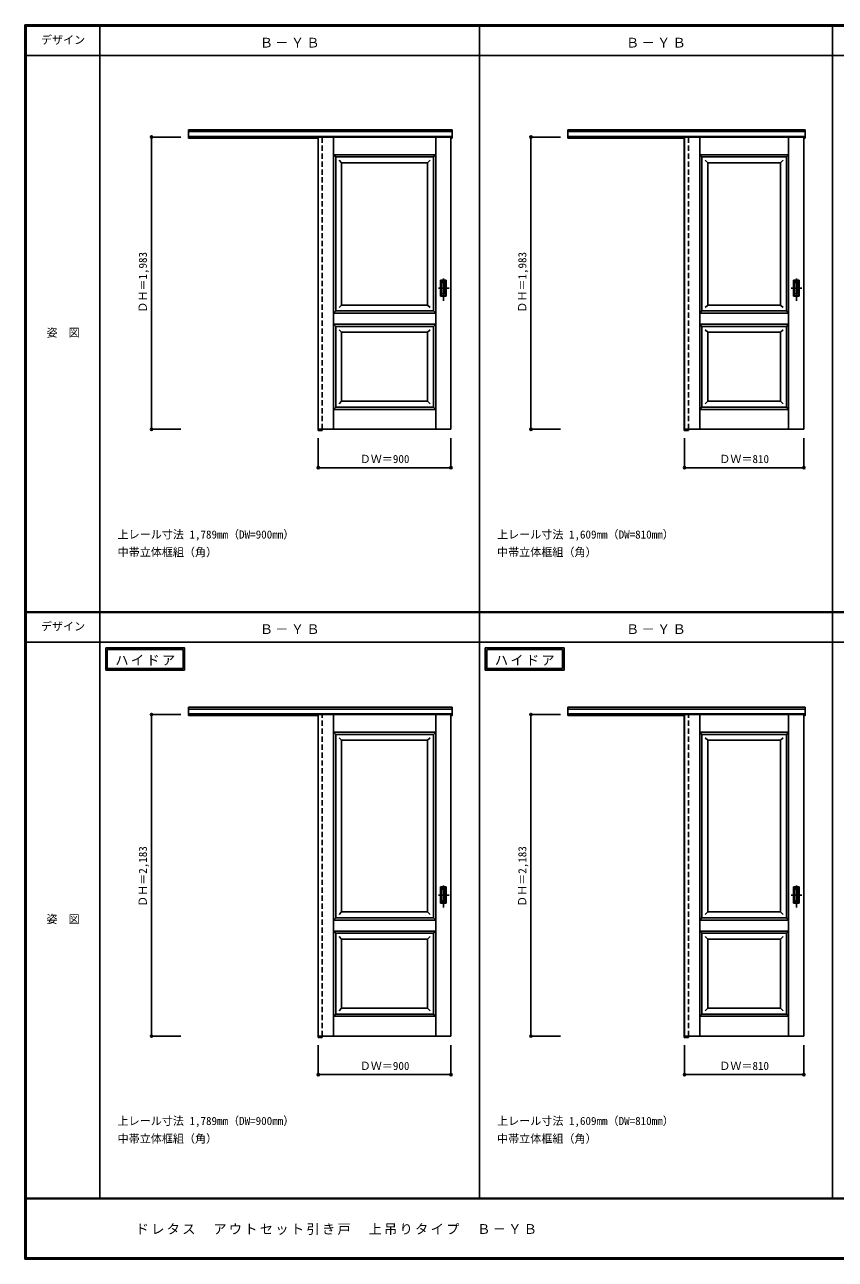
# Model space of a CAD drawing. Units: millimetres, scale not verified. Extents: x -6000 to 5700, y -4307 to 4175.
# Drawn here: x -6000 to -502, y -4205 to 4175 of the extents above; entities that cross this region are included whole.
import ezdxf
from ezdxf.enums import TextEntityAlignment as Align

# ---------------------------------------------------------------- set-up
doc = ezdxf.new("R2010")
doc.units = ezdxf.units.MM
doc.header["$LTSCALE"] = 30
doc.header["$PDMODE"] = 32
doc.header["$PDSIZE"] = 15
doc.linetypes.add('CHAIN1', pattern=[8, 5, -1, 1, -1])
doc.linetypes.add('DASHED1', pattern=[1.8, 1.2, -0.6])
for name, color, linetype in [('0-2_扉', 7, 'Continuous'), ('0-4_枠', 3, 'Continuous'), ('0-6_引手', 7, 'Continuous'), ('0-A_文字', 7, 'Continuous'), ('0-B_寸法', 7, 'Continuous'), ('F-1_枠', 6, 'Continuous'), ('F-A_文字', 7, 'Continuous')]:
    doc.layers.add(name, color=color, linetype=linetype)
doc.styles.add('ＭＳ ゴシック', font='')
doc.styles.get('ＭＳ ゴシック').set_extended_font_data('MS Gothic')

msp = doc.modelspace()

# ---------------------------------------------------------------- linework, layer by layer
at = {"layer": '0-2_扉'}
for p, q in [((-4009, 3412), (-4009, 1429)), ((-4009, 3412), (-3109, 3412)), ((-3905.5, 1429.62), (-3905.5, 3412)), ((-3212.5, 1429.62), (-3212.5, 3412)), ((-3109, 1429), (-3109, 3412)), ((-1525, 3412), (-1525, 1429)), ((-1525, 3412), (-715, 3412)), ((-1421.5, 1429), (-1421.5, 3412)), ((-818.5, 1429), (-818.5, 3412)), ((-715, 1429), (-715, 3412)), ((-3905.5, 3292), (-3890.5, 3277)), ((-3890.5, 2374.05), (-3890.5, 3277)), ((-3890.5, 3277), (-3227.5, 3277)), ((-3227.5, 2232), (-3227.5, 3277)), ((-1421.5, 3292), (-1406.5, 3277)), ((-1406.5, 2363.24), (-1406.5, 3277)), ((-1406.5, 3277), (-833.5, 3277)), ((-833.5, 2232), (-833.5, 3277)), ((-3850.5, 3237), (-3868.18, 3254.68)), ((-3267.5, 3237), (-3850.54, 3237)), ((-3850.54, 2272), (-3850.54, 3237)), ((-3267.5, 3237), (-3249.82, 3254.68)), ((-3267.5, 3237), (-3267.5, 2272)), ((-1366.46, 3237), (-1384.14, 3254.68)), ((-873.5, 3237), (-1366.5, 3237)), ((-1366.5, 2272), (-1366.5, 3237)), ((-873.5, 3237), (-855.82, 3254.68)), ((-873.5, 3237), (-873.5, 2272)), ((-3890.31, 3094), (-3890.5, 3094)), ((-1406.31, 3094), (-1406.5, 3094)), ((-3890.5, 2232), (-3890.5, 2374.05)), ((-1406.5, 2232), (-1406.5, 2374.05)), ((-3850.54, 2272), (-3868.21, 2254.32)), ((-3267.5, 2272), (-3850.54, 2272)), ((-3267.5, 2272), (-3249.82, 2254.32)), ((-1366.5, 2272), (-1384.18, 2254.32)), ((-873.5, 2272), (-1366.5, 2272)), ((-873.5, 2272), (-855.82, 2254.32)), ((-3905.5, 2217), (-3890.5, 2232)), ((-3890.5, 2232), (-3656.5, 2232)), ((-3227.5, 2232), (-3800.5, 2232)), ((-1421.5, 2217), (-1406.5, 2232)), ((-1406.5, 2232), (-1217.5, 2232)), ((-833.5, 2232), (-1361.5, 2232)), ((-3905.5, 2142), (-3890.5, 2127)), ((-3905.5, 2142), (-3212.5, 2142)), ((-3890.5, 2127), (-3227.5, 2127)), ((-3890.5, 1579), (-3890.5, 2127)), ((-3850.5, 2087), (-3868.18, 2104.68)), ((-3267.5, 2087), (-3249.82, 2104.68)), ((-3227.5, 2127), (-3212.5, 2142)), ((-3227.5, 1579), (-3227.5, 2127)), ((-1421.5, 2142), (-1406.5, 2127)), ((-1421.5, 2142), (-818.5, 2142)), ((-1406.5, 1579), (-1406.5, 2127)), ((-1366.46, 2087), (-1384.14, 2104.68)), ((-873.5, 2087), (-855.82, 2104.68)), ((-833.5, 1579), (-833.5, 2127)), ((-3267.5, 2087), (-3850.54, 2087)), ((-3850.54, 1619), (-3850.54, 2087)), ((-3267.5, 2087), (-3267.5, 1619)), ((-873.5, 2087), (-1366.5, 2087)), ((-1366.5, 1619), (-1366.5, 2087)), ((-873.5, 2087), (-873.5, 1619)), ((-3850.54, 1619), (-3868.21, 1601.32)), ((-3850.54, 1619), (-3850.54, 1620.43)), ((-3267.5, 1619), (-3850.54, 1619)), ((-3267.5, 1619), (-3249.82, 1601.32)), ((-1366.5, 1619), (-1384.18, 1601.32)), ((-1366.5, 1619), (-1366.5, 1620.43)), ((-873.5, 1619), (-1366.5, 1619)), ((-873.5, 1619), (-855.82, 1601.32)), ((-3890.5, 1579), (-3905.5, 1564)), ((-3905.5, 1564), (-3212.5, 1564)), ((-1406.5, 1579), (-1421.5, 1564)), ((-1421.5, 1564), (-818.5, 1564)), ((-4009, 1429), (-3109, 1429)), ((-1525, 1429), (-715, 1429)), ((-4009, -507.25), (-4009, -2690.25)), ((-4009, -507.25), (-3109, -507.25)), ((-3905.5, -2690.25), (-3905.5, -507.25)), ((-3212.5, -2690.25), (-3212.5, -507.25)), ((-3109, -2690.25), (-3109, -507.25)), ((-1525, -507.25), (-1525, -2690.25)), ((-1525, -507.25), (-715, -507.25)), ((-1421.5, -2690.25), (-1421.5, -507.25)), ((-818.5, -2690.25), (-818.5, -507.25)), ((-715, -2690.25), (-715, -507.25)), ((-3905.5, -627.25), (-3890.5, -642.25)), ((-3890.5, -642.25), (-3227.5, -642.25)), ((-3890.5, -1887.25), (-3890.5, -642.25)), ((-3850.5, -682.25), (-3868.18, -664.57)), ((-3267.5, -682.25), (-3249.82, -664.57)), ((-3227.5, -1887.25), (-3227.5, -642.25)), ((-1421.5, -627.25), (-1406.5, -642.25)), ((-1406.5, -642.25), (-833.5, -642.25)), ((-1406.5, -1887.25), (-1406.5, -642.25)), ((-1366.46, -682.25), (-1384.14, -664.57)), ((-873.5, -682.25), (-855.82, -664.57)), ((-833.5, -1887.25), (-833.5, -642.25)), ((-3267.5, -682.25), (-3850.54, -682.25)), ((-3850.54, -1847.25), (-3850.54, -682.25)), ((-3267.5, -682.25), (-3267.5, -1847.25)), ((-873.5, -682.25), (-1366.5, -682.25)), ((-1366.5, -1847.25), (-1366.5, -682.25)), ((-873.5, -682.25), (-873.5, -1847.25)), ((-3890.31, -825.25), (-3890.5, -825.25)), ((-1406.31, -825.25), (-1406.5, -825.25)), ((-3905.5, -1902.25), (-3890.5, -1887.25)), ((-3212.5, -1902.25), (-3905.5, -1902.25)), ((-3227.5, -1887.25), (-3890.5, -1887.25)), ((-3850.54, -1847.25), (-3868.21, -1864.93)), ((-3267.5, -1847.25), (-3850.54, -1847.25)), ((-3267.5, -1847.25), (-3249.82, -1864.93)), ((-3227.5, -1887.25), (-3212.5, -1902.25)), ((-1421.5, -1902.25), (-1406.5, -1887.25)), ((-833.5, -1887.25), (-1406.5, -1887.25)), ((-1366.5, -1847.25), (-1384.18, -1864.93)), ((-873.5, -1847.25), (-1366.5, -1847.25)), ((-873.5, -1847.25), (-855.82, -1864.93)), ((-3905.5, -1977.25), (-3890.5, -1992.25)), ((-3905.5, -1977.25), (-3212.5, -1977.25)), ((-3890.5, -1992.25), (-3227.5, -1992.25)), ((-3890.5, -2540.25), (-3890.5, -1992.25)), ((-3227.5, -1992.25), (-3212.5, -1977.25)), ((-3227.5, -2540.25), (-3227.5, -1992.25)), ((-1421.5, -1977.25), (-1406.5, -1992.25)), ((-1421.5, -1977.25), (-818.5, -1977.25)), ((-1406.5, -2540.25), (-1406.5, -1992.25)), ((-833.5, -2540.25), (-833.5, -1992.25)), ((-3850.5, -2032.25), (-3868.18, -2014.57)), ((-3267.5, -2032.25), (-3850.54, -2032.25)), ((-3850.54, -2500.25), (-3850.54, -2032.25)), ((-3267.5, -2032.25), (-3249.82, -2014.57)), ((-3267.5, -2032.25), (-3267.5, -2500.25)), ((-1366.46, -2032.25), (-1384.14, -2014.57)), ((-873.5, -2032.25), (-1366.5, -2032.25)), ((-1366.5, -2500.25), (-1366.5, -2032.25)), ((-873.5, -2032.25), (-855.82, -2014.57)), ((-873.5, -2032.25), (-873.5, -2500.25)), ((-3850.54, -2500.25), (-3868.21, -2517.93)), ((-3850.54, -2500.25), (-3850.54, -2498.82)), ((-3267.5, -2500.25), (-3850.54, -2500.25)), ((-3267.5, -2500.25), (-3249.82, -2517.93)), ((-1366.5, -2500.25), (-1384.18, -2517.93)), ((-1366.5, -2500.25), (-1366.5, -2498.82)), ((-873.5, -2500.25), (-1366.5, -2500.25)), ((-873.5, -2500.25), (-855.82, -2517.93)), ((-3890.5, -2540.25), (-3905.5, -2555.25)), ((-3905.5, -2555.25), (-3212.5, -2555.25)), ((-1406.5, -2540.25), (-1421.5, -2555.25)), ((-1421.5, -2555.25), (-818.5, -2555.25)), ((-4009, -2690.25), (-3109, -2690.25)), ((-1525, -2690.25), (-715, -2690.25))]:
    msp.add_line(p, q, dxfattribs=at)
for points in [[(-3905.5, 3292), (-3212.5, 3292), (-3227.5, 3277)], [(-1421.5, 3292), (-818.5, 3292), (-833.5, 3277)], [(-3227.5, 2232), (-3212.5, 2217), (-3905.5, 2217)], [(-833.5, 2232), (-818.5, 2217), (-1421.5, 2217)], [(-1406.5, 2127), (-833.5, 2127), (-818.5, 2142)], [(-3890.5, 1579), (-3227.5, 1579), (-3212.5, 1564)], [(-1406.5, 1579), (-833.5, 1579), (-818.5, 1564)], [(-3905.5, -627.25), (-3212.5, -627.25), (-3227.5, -642.25)], [(-1421.5, -627.25), (-818.5, -627.25), (-833.5, -642.25)], [(-833.5, -1887.25), (-818.5, -1902.25), (-1421.5, -1902.25)], [(-1406.5, -1992.25), (-833.5, -1992.25), (-818.5, -1977.25)], [(-3890.5, -2540.25), (-3227.5, -2540.25), (-3212.5, -2555.25)], [(-1406.5, -2540.25), (-833.5, -2540.25), (-818.5, -2555.25)]]:
    msp.add_lwpolyline(points, dxfattribs=at)
at = {"layer": '0-4_枠'}
for p, q in [((-4890, 3462), (-3101, 3462)), ((-4890, 3405), (-4890, 3462)), ((-4890, 3449), (-3101, 3449)), ((-2316, 3462), (-707, 3462)), ((-2316, 3405), (-2316, 3462)), ((-2316, 3449), (-707, 3449)), ((-4890, 3417), (-3101, 3417)), ((-4890, 3405), (-4009, 3405)), ((-4010, 3417), (-4010, 1420)), ((-3982, 3412), (-3982, 3417)), ((-2316, 3417), (-707, 3417)), ((-2316, 3405), (-1525, 3405)), ((-1526, 3417), (-1526, 1420)), ((-1498, 3412), (-1498, 3417)), ((-3982, 1429), (-3982, 1420)), ((-1498, 1429), (-1498, 1420)), ((-4010, 1420), (-3982, 1420)), ((-1526, 1420), (-1498, 1420)), ((-4890, -457.25), (-3101, -457.25)), ((-4890, -514.25), (-4890, -457.25)), ((-4890, -470.25), (-3101, -470.25)), ((-4890, -502.25), (-3101, -502.25)), ((-4010, -502.25), (-4010, -2699.25)), ((-3982, -507.25), (-3982, -502.25)), ((-2316, -457.25), (-707, -457.25)), ((-2316, -514.25), (-2316, -457.25)), ((-2316, -470.25), (-707, -470.25)), ((-2316, -502.25), (-707, -502.25)), ((-1526, -502.25), (-1526, -2699.25)), ((-1498, -507.25), (-1498, -502.25)), ((-4890, -514.25), (-4009, -514.25)), ((-2316, -514.25), (-1525, -514.25)), ((-4010, -2699.25), (-3982, -2699.25)), ((-3982, -2690.25), (-3982, -2699.25)), ((-1526, -2699.25), (-1498, -2699.25)), ((-1498, -2690.25), (-1498, -2699.25))]:
    msp.add_line(p, q, dxfattribs=at)
at = {"layer": '0-4_枠', "color": 4, "linetype": 'DASHED1'}
for p, q in [((-3982, 1429), (-3982, 3412)), ((-1498, 1429), (-1498, 3412)), ((-3982, -2690.25), (-3982, -507.25)), ((-1498, -2690.25), (-1498, -507.25))]:
    msp.add_line(p, q, dxfattribs=at)
at = {"layer": '0-4_枠'}
for points in [[(-3109, 3405), (-3101, 3405), (-3101, 3462)], [(-715, 3405), (-707, 3405), (-707, 3462)], [(-3109, -514.25), (-3101, -514.25), (-3101, -457.25)], [(-715, -514.25), (-707, -514.25), (-707, -457.25)]]:
    msp.add_lwpolyline(points, dxfattribs=at)
at = {"layer": '0-6_引手'}
for p, q in [((-3141, 2441.5), (-3179, 2441.5)), ((-3179, 2331.5), (-3179, 2441.5)), ((-3141, 2331.5), (-3141, 2441.5)), ((-747, 2441.5), (-785, 2441.5)), ((-785, 2331.5), (-785, 2441.5)), ((-747, 2331.5), (-747, 2441.5)), ((-3147.5, 2425.5), (-3172.5, 2425.5)), ((-3172.5, 2347.5), (-3172.5, 2425.5)), ((-3147.5, 2347.5), (-3172.5, 2347.5)), ((-3147.5, 2347.5), (-3147.5, 2425.5)), ((-753.5, 2425.5), (-778.5, 2425.5)), ((-778.5, 2347.5), (-778.5, 2425.5)), ((-753.5, 2347.5), (-778.5, 2347.5)), ((-753.5, 2347.5), (-753.5, 2425.5)), ((-3141, 2331.5), (-3179, 2331.5)), ((-747, 2331.5), (-785, 2331.5)), ((-3141, -1677.75), (-3179, -1677.75)), ((-3179, -1787.75), (-3179, -1677.75)), ((-3147.5, -1693.75), (-3172.5, -1693.75)), ((-3172.5, -1771.75), (-3172.5, -1693.75)), ((-3147.5, -1771.75), (-3147.5, -1693.75)), ((-3141, -1787.75), (-3141, -1677.75)), ((-747, -1677.75), (-785, -1677.75)), ((-785, -1787.75), (-785, -1677.75)), ((-753.5, -1693.75), (-778.5, -1693.75)), ((-778.5, -1771.75), (-778.5, -1693.75)), ((-753.5, -1771.75), (-753.5, -1693.75)), ((-747, -1787.75), (-747, -1677.75)), ((-3141, -1787.75), (-3179, -1787.75)), ((-3147.5, -1771.75), (-3172.5, -1771.75)), ((-747, -1787.75), (-785, -1787.75)), ((-753.5, -1771.75), (-778.5, -1771.75))]:
    msp.add_line(p, q, dxfattribs=at)
at = {"layer": '0-6_引手', "linetype": 'DASHED1'}
for p, q in [((-3176, 2335.5), (-3176, 2437.5)), ((-782, 2335.5), (-782, 2437.5)), ((-3144, 2335.5), (-3176, 2335.5)), ((-750, 2335.5), (-782, 2335.5)), ((-3176, -1783.75), (-3176, -1681.75)), ((-782, -1783.75), (-782, -1681.75)), ((-3144, -1783.75), (-3176, -1783.75)), ((-750, -1783.75), (-782, -1783.75))]:
    msp.add_line(p, q, dxfattribs=at)
at = {"layer": '0-6_引手', "linetype": 'CHAIN1'}
for p, q in [((-3160, 2301.27), (-3160, 2472.12)), ((-766, 2301.27), (-766, 2472.12)), ((-3121.93, 2386.5), (-3194.44, 2386.5)), ((-727.93, 2386.5), (-800.44, 2386.5)), ((-3160, -1817.98), (-3160, -1647.13)), ((-766, -1817.98), (-766, -1647.13)), ((-3121.93, -1732.75), (-3194.44, -1732.75)), ((-727.93, -1732.75), (-800.44, -1732.75))]:
    msp.add_line(p, q, dxfattribs=at)
at = {"layer": '0-6_引手', "linetype": 'DASHED1'}
for points in [[(-3144, 2335.5), (-3144, 2437.5), (-3176, 2437.5)], [(-750, 2335.5), (-750, 2437.5), (-782, 2437.5)], [(-3144, -1783.75), (-3144, -1681.75), (-3176, -1681.75)], [(-750, -1783.75), (-750, -1681.75), (-782, -1681.75)]]:
    msp.add_lwpolyline(points, dxfattribs=at)
at = {"layer": '0-A_文字'}
for p, q in [((-5450, -55.5), (-5450, -205.5)), ((-5440, -65.5), (-4925.67, -65.5)), ((-4925.67, -65.5), (-4925.67, -195.5)), ((-2876, -55.5), (-2876, -205.5)), ((-2866, -65.5), (-2351.67, -65.5)), ((-2351.67, -65.5), (-2351.67, -195.5)), ((-5450, -205.5), (-4915.67, -205.5)), ((-2876, -205.5), (-2341.67, -205.5))]:
    msp.add_line(p, q, dxfattribs=at)
for points in [[(-5450, -55.5), (-4915.67, -55.5), (-4915.67, -205.5)], [(-5440, -65.5), (-5440, -195.5), (-4925.67, -195.5)], [(-2876, -55.5), (-2341.67, -55.5), (-2341.67, -205.5)], [(-2866, -65.5), (-2866, -195.5), (-2351.67, -195.5)]]:
    msp.add_lwpolyline(points, dxfattribs=at)
at = {"layer": '0-B_寸法', "color": 4}
for p, q in [((-5140, 3412), (-5140, 1429)), ((-5140, 3412), (-4940, 3412)), ((-2566, 3412), (-2566, 1429)), ((-2566, 3412), (-2366, 3412)), ((-5140, 1429), (-4940, 1429)), ((-2566, 1429), (-2366, 1429)), ((-4009, 1168), (-4009, 1368)), ((-3109, 1168), (-3109, 1368)), ((-1525, 1168), (-1525, 1368)), ((-715, 1168), (-715, 1368)), ((-3109, 1168), (-4009, 1168)), ((-715, 1168), (-1525, 1168)), ((-5140, -507.25), (-5140, -2690.25)), ((-5140, -507.25), (-4940, -507.25)), ((-2566, -507.25), (-2566, -2690.25)), ((-2566, -507.25), (-2366, -507.25)), ((-5140, -2690.25), (-4940, -2690.25)), ((-4009, -2951.25), (-4009, -2751.25)), ((-3109, -2951.25), (-3109, -2751.25)), ((-2566, -2690.25), (-2366, -2690.25)), ((-1525, -2951.25), (-1525, -2751.25)), ((-715, -2951.25), (-715, -2751.25)), ((-3109, -2951.25), (-4009, -2951.25)), ((-715, -2951.25), (-1525, -2951.25))]:
    msp.add_line(p, q, dxfattribs=at)
at = {"layer": '0-B_寸法'}
for p in [(-5140, 3412), (-2566, 3412), (-5140, 1429), (-2566, 1429), (-4009, 1168), (-3109, 1168), (-1525, 1168), (-715, 1168), (-5140, -507.25), (-2566, -507.25), (-5140, -2690.25), (-2566, -2690.25), (-4009, -2951.25), (-3109, -2951.25), (-1525, -2951.25), (-715, -2951.25)]:
    msp.add_point(p, dxfattribs=at)
at = {"layer": 'F-1_枠'}
for p, q in [((-6000, 4175), (5700, 4175)), ((-6000, 4175), (-6000, -4205)), ((-6000, 4170), (5700, 4170)), ((-6000, 4165), (5700, 4165)), ((-5995, 4175), (-5995, -4205)), ((-5990, 4175), (-5990, -4205)), ((-5490, 4175), (-5490, -3790)), ((-2916, -3790), (-2916, 4175)), ((-522, -3790), (-522, 4175)), ((-6000, 3965), (5700, 3965)), ((-6000, 190.5), (5700, 190.5)), ((-6000, 187.5), (5700, 187.5)), ((-6000, 184.5), (5700, 184.5)), ((-6000, -15.5), (5700, -15.5)), ((5700, -3790), (-6000, -3790)), ((5700, -3795), (-6000, -3795)), ((5700, -4195), (-6000, -4195)), ((5700, -4200), (-6000, -4200)), ((5700, -4205), (-6000, -4205))]:
    msp.add_line(p, q, dxfattribs=at)

# ---------------------------------------------------------------- texts
at = {"layer": '0-A_文字', "style": 'ＭＳ ゴシック'}
for s, p in [('上レール寸法 1,789mm（DW=900mm）', (-5370, 670.5)), ('上レール寸法 1,609mm（DW=810mm）', (-2796, 670.5)), ('中帯立体框組（角）', (-5370, 550.5)), ('中帯立体框組（角）', (-2796, 550.5)), ('上レール寸法 1,789mm（DW=900mm）', (-5370, -3310)), ('上レール寸法 1,609mm（DW=810mm）', (-2796, -3310)), ('中帯立体框組（角）', (-5370, -3430)), ('中帯立体框組（角）', (-2796, -3430))]:
    msp.add_text(s, height=54.99, dxfattribs=at).set_placement(p, align=Align.BOTTOM_LEFT)
at = {"layer": '0-A_文字', "char_height": 65.98, "attachment_point": 7, "style": 'ＭＳ ゴシック'}
for s, insert in [('\\T1.17;Ｂ－ＹＢ', (-4405.5, 4020)), ('\\T1.17;Ｂ－ＹＢ', (-1921.5, 4020)), ('\\T1.17;Ｂ－ＹＢ', (-4405.5, 39.5)), ('\\T1.17;Ｂ－ＹＢ', (-1921.5, 39.5)), ('\\T1.17;ハイドア', (-5385.34, -175.5)), ('\\T1.17;ハイドア', (-2811.34, -175.5))]:
    msp.add_mtext(s, dxfattribs=dict(at, insert=insert))
at = {"layer": '0-B_寸法', "style": 'ＭＳ ゴシック'}
for s, p in [('ＤＨ＝1,983', (-5155, 2220.25)), ('ＤＨ＝1,983', (-2581, 2220.25)), ('ＤＨ＝2,183', (-5155, -1813)), ('ＤＨ＝2,183', (-2581, -1813))]:
    msp.add_text(s, height=54.99, rotation=90, dxfattribs=at).set_placement(p, align=Align.BOTTOM_LEFT)
for s, p in [('ＤＷ＝900', (-3727.75, 1183)), ('ＤＷ＝810', (-1288.75, 1183)), ('ＤＷ＝900', (-3727.75, -2936.25)), ('ＤＷ＝810', (-1288.75, -2936.25))]:
    msp.add_text(s, height=54.99, dxfattribs=at).set_placement(p, align=Align.BOTTOM_LEFT)
at = {"layer": 'F-A_文字', "style": 'ＭＳ ゴシック'}
for s, p in [('デザイン', (-5890, 4027.5)), ('姿\u3000図', (-5852.5, 2040.25)), ('デザイン', (-5890, 47)), ('姿\u3000図', (-5852.5, -1940.25))]:
    msp.add_text(s, height=54.99, dxfattribs=at).set_placement(p, align=Align.BOTTOM_LEFT)
at = {"layer": 'F-A_文字', "insert": (-5247.55, -4040), "char_height": 65.98, "attachment_point": 7, "style": 'ＭＳ ゴシック'}
msp.add_mtext('\\T1.17;ドレタス\u3000アウトセット引き戸\u3000上吊りタイプ\u3000Ｂ－ＹＢ', dxfattribs=at)

doc.saveas('drawing.dxf')
